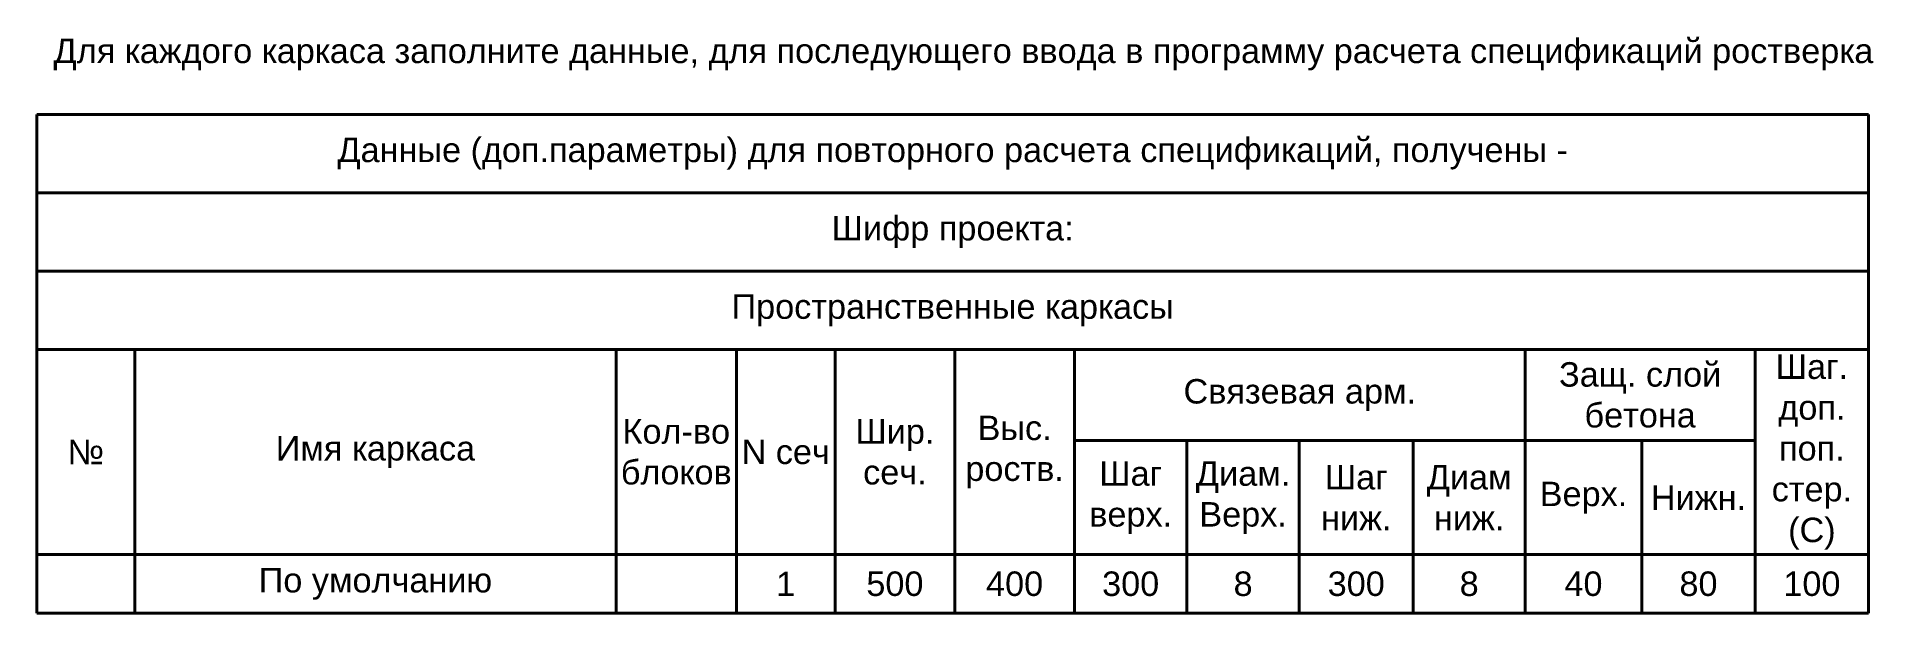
# Model space of a CAD drawing. Header units: millimetres. Extents: x 0 to 187, y -51 to 8.
import ezdxf

# ---------------------------------------------------------------- set-up
doc = ezdxf.new("R2010")
doc.units = ezdxf.units.MM
doc.styles.get("Standard").update_dxf_attribs({"font": 'ARIAL.TTF'})
doc.styles.add('Спецификации', font='ARIAL.TTF')

# ---------------------------------------------------------------- blocks, each defined once
blk = doc.blocks.new('*T1')
at = {"color": 7, "linetype": 'Continuous', "lineweight": 40}
for p, q in [((0, 0), (186.86, 0)), ((0, 0), (0, -50.94)), ((186.86, 0), (186.86, -50.94)), ((0, -8), (186.86, -8)), ((0, -16), (186.86, -16)), ((0, -24), (186.86, -24)), ((10, -24), (10, -50.94)), ((59.11, -24), (59.11, -50.94)), ((71.37, -24), (71.37, -50.94)), ((81.44, -24), (81.44, -50.94)), ((93.65, -24), (93.65, -50.94)), ((105.86, -24), (105.86, -50.94)), ((151.83, -24), (151.83, -50.94)), ((175.3, -24), (175.3, -50.94)), ((105.86, -33.31), (175.3, -33.31)), ((117.33, -33.31), (117.33, -50.94)), ((128.79, -33.31), (128.79, -50.94)), ((140.41, -33.31), (140.41, -50.94)), ((163.73, -33.31), (163.73, -50.94)), ((0, -44.94), (186.86, -44.94)), ((0, -50.94), (186.86, -50.94))]:
    blk.add_line(p, q, dxfattribs=at)
at = {"color": 1, "char_height": 2.5, "attachment_point": 5, "style": 'Спецификации'}
for s, insert, width in [('Данные (доп.параметры) для повторного расчета спецификаций, получены - ', (93.43, -4), 185.8623), ('Шифр проекта:                ', (93.43, -12), 185.8623), ('Пространственные каркасы', (93.43, -20), 185.8623), ('Защ. слой бетона', (163.56, -28.65), 22.4651), ('Шаг. доп. поп. стер. (С)', (181.08, -34.47), 10.5673), ('Связевая арм.', (128.84, -28.65), 44.9705), ('{\\fArial Cyr|b0|i0|c204|p34;Кол-во блоков}', (65.24, -34.47), 11.2552), ('Шир. сеч.', (87.54, -34.47), 11.2115), ('Выс. роств.', (99.75, -34.47), 11.2115), ('№', (5, -34.47), 9), ('{\\fArial Cyr|b0|i0|c204|p34;Имя каркаса}', (34.55, -34.47), 48.1099), ('N сеч', (76.4, -34.47), 9.0713), ('Шаг верх.', (111.59, -39.13), 10.4677), ('Диам. Верх.', (123.06, -39.13), 10.4677), ('Шаг ниж.', (134.6, -39.13), 10.6111), ('Диам ниж.', (146.12, -39.13), 10.4239), ('Верх.', (157.78, -39.13), 10.8978), ('Нижн.', (169.51, -39.13), 10.5673), ('По умолчанию', (34.55, -47.94), 48.1099), ('1', (76.4, -47.94), 9.0713), ('500', (87.54, -47.94), 11.2115), ('400', (99.75, -47.94), 11.2115), ('300', (111.59, -47.94), 10.4677), ('8', (123.06, -47.94), 10.4677), ('300', (134.6, -47.94), 10.6111), ('8', (146.12, -47.94), 10.4239), ('40', (157.78, -47.94), 10.8978), ('80', (169.51, -47.94), 10.5673), ('100', (181.08, -47.94), 10.5673)]:
    blk.add_mtext(s, dxfattribs=dict(at, insert=insert, width=width))

msp = doc.modelspace()

# ---------------------------------------------------------------- block references
msp.add_blockref('*T1', (-0.5, 0))

# ---------------------------------------------------------------- texts
msp.add_text('Для каждого каркаса заполните данные, для последующего ввода в программу расчета спецификаций ростверка', height=2.5).set_placement((1.22, 5.24))

doc.saveas('drawing.dxf')
